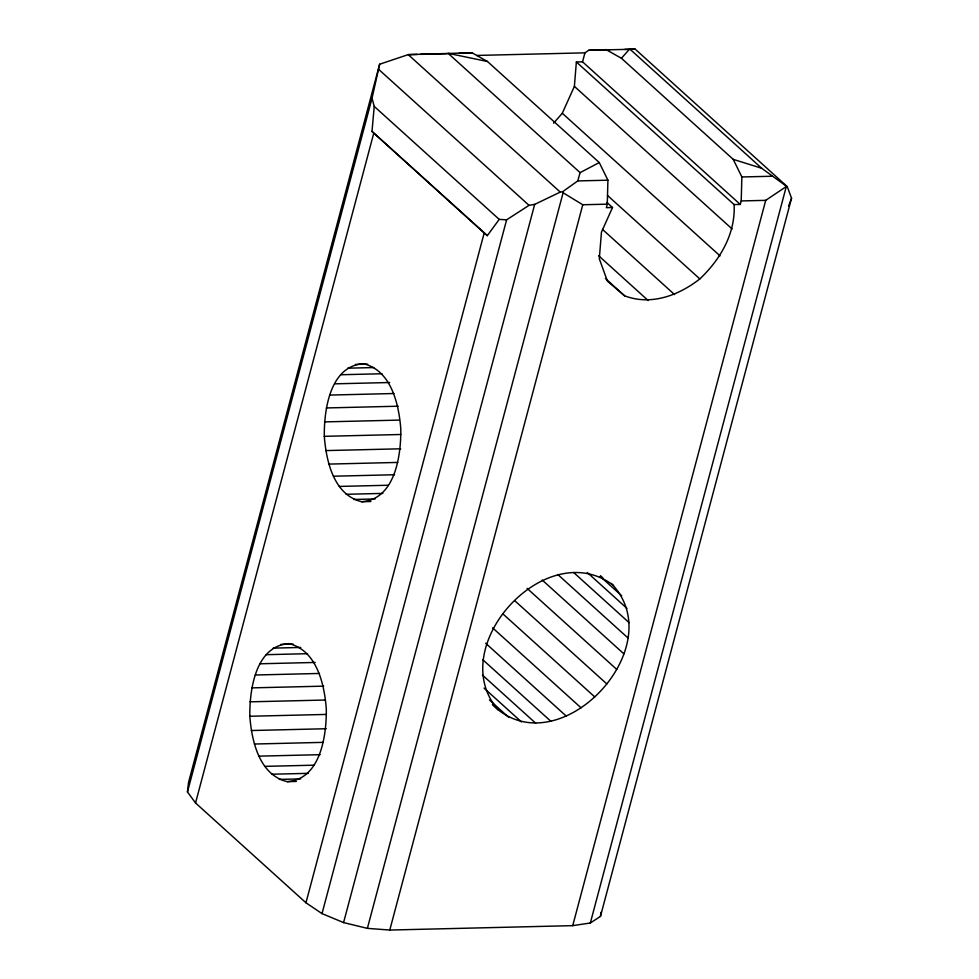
<?xml version="1.0" encoding="UTF-8"?>
<svg xmlns="http://www.w3.org/2000/svg" width="979" height="979" viewBox="0 0 979 979"><rect width="100%" height="100%" fill="white"/><g stroke="black" fill="none" stroke-linecap="round" stroke-linejoin="round"><path stroke-width="1.47" d="M249.816 716.261C249.498 689.901 255.458 645.871 288.915 643.619C316.841 650.325 324.416 684.223 326.313 709.016C326.631 735.376 320.671 779.419 287.214 781.658C259.288 774.964 251.713 741.066 249.816 716.261L326.276 714.425M324.306 436.328C323.988 409.968 329.947 365.938 363.405 363.686C391.331 370.392 398.894 404.29 400.803 429.083C401.121 455.443 395.149 499.486 361.692 501.725C333.766 495.019 326.203 461.133 324.306 436.328L400.766 434.492M553.637 123.146L562.289 113.27L574.392 86.372L576.362 61.983L734.103 204.587C735.645 233.528 720.299 259.594 699.826 278.917C678.692 295.474 650.9 305.913 624.59 295.805L607.421 281.144L599.307 258.774L601.461 232.121L612.524 207.511L606.344 207.658L607.274 204.158L607.922 180.197L599.27 162.563L487.456 61.493L471.951 52.744L408.219 54.64L379.644 64.222L188.543 782.429L187.454 791.95L195.543 802.964L305.962 902.785L322.018 913.603L343.58 922.585L367.382 928.361L389.777 930.05L572.727 925.644L590.337 922.989L600.457 916.405L791.546 198.199L787.263 186.634L635.224 49.17L588.697 50.296L584.94 52.842L476.871 55.436M734.103 204.587L740.283 204.44L741.213 200.94L741.862 176.966L733.21 159.344L621.408 58.263L605.891 49.525M492.388 704.672C557.687 769.115 673.271 647.205 611.288 583.447M607.922 180.197L577.794 180.919L562.619 191.725L560.269 192.092L534.681 204.378L529.052 205.333L506.62 219.822L499.217 219.382L487.297 235.67L371.996 131.431L374.235 106.405L372.044 98.169L379.644 64.222M600.457 916.405L600.922 912.318M187.454 791.95L372.044 98.169M195.543 802.964L373.635 133.658M305.962 902.785L484.054 233.479M322.018 913.603L506.62 219.822M343.58 922.585L534.681 204.378M740.283 204.44L582.542 61.836L584.94 52.842M367.382 928.361L563.096 192.777L562.619 191.725M389.777 930.05L582.774 204.758L563.096 192.777M572.727 925.644L765.713 200.352L786.59 186.34L761.699 168.266L629.717 48.95L621.408 58.263M590.337 922.989L786.064 187.405M577.794 180.919L580.094 172.634L599.27 162.563M788.584 206.055L791.546 198.199M459.053 53.331L471.951 52.744M417.225 54.42L408.219 54.64L560.269 192.092M420.224 54.347L447.244 53.698M588.697 50.296L609.709 49.794M624.712 49.427L635.224 49.17M576.362 61.983L582.542 61.836M741.862 176.966L771.978 176.244M582.774 204.758L607.274 204.158M741.213 200.94L765.713 200.352M355.414 364.445L367.639 364.151M347.729 368.19L373.721 367.553M340.692 374.749L381.981 373.745M334.61 383.841L389.666 382.52M329.752 395.075L393.974 393.521M326.325 407.949L398.196 406.212M324.477 421.9L399.408 420.101M325.799 450.597L400.729 448.798M328.895 464.095L397.707 462.431M333.46 476.21L394.635 474.742M339.309 486.428L388.247 485.241M346.162 494.297L382.862 493.404M353.737 499.474L375.141 498.96M361.692 501.725L370.87 501.505M280.924 644.378L293.162 644.084M273.239 648.122L300.761 647.449M266.202 654.682L307.492 653.691M260.12 663.774L315.177 662.453M255.262 675.008L319.497 673.454M251.836 687.882L323.719 686.144M250 701.833L324.93 700.034M251.309 730.53L326.24 728.731M254.405 744.028L323.229 742.363M258.982 756.143L320.145 754.674M264.82 766.361L313.757 765.186M271.685 774.23L308.385 773.349M279.248 779.406L300.663 778.892M287.214 781.658L296.38 781.438M487.456 61.493L448.125 53.319L580.094 172.634M733.21 159.344L761.699 168.266M613.564 585.503C546.686 534.314 443.646 646.776 498.066 709.787M786.59 186.34L787.263 186.634M574.392 86.372L732.133 228.976M562.289 113.27L720.03 255.874M607.433 195.396L699.826 278.917M606.882 202.42L612.524 207.511M602.489 229.404L674.592 294.606M598.597 255.715L648.171 300.529M378.604 69.325L529.052 205.333M605.438 278.489L624.59 295.805M374.235 106.405L499.217 219.382M371.996 131.431L487.297 235.67M600.616 575.86L602.893 577.904M600.164 576.325L621.714 595.807M587.29 572.507L626.976 608.387M573.572 572.434L629.142 622.681M557.785 574.489L628.09 638.063M542.231 580.045L623.892 653.862M527.118 588.391L616.709 669.391M515.003 600.922L606.87 683.966M502.937 613.919L594.791 696.962M492.559 627.82L581.024 707.793M485.621 643.215L566.143 716.004M482.769 659.711L550.81 721.229M482.402 675.045L535.697 723.224M484.042 688.102L521.464 721.927M489.463 699.961L508.737 717.387"/></g></svg>
